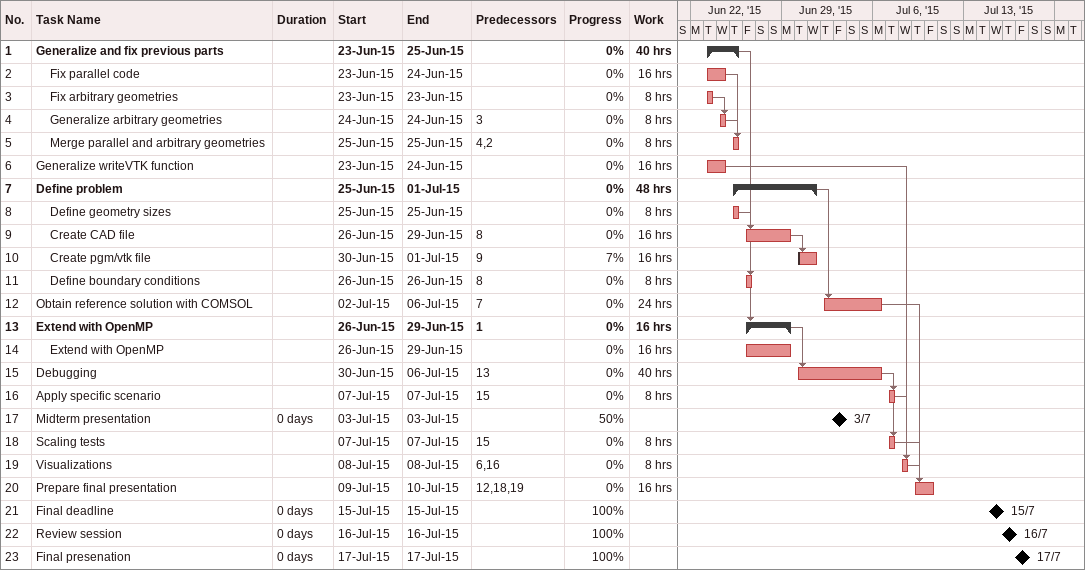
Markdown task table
| ID | Level | Task | Duration | Start | Finish | Predecessors | % complete | Work (h) |
|---|---|---|---|---|---|---|---|---|
| 1 | 1 | **Generalize and fix previous parts** |  | 2015-06-23 | 2015-06-25 |  | 0 | 40 |
| 2 | 2 | Fix parallel code |  | 2015-06-23 | 2015-06-24 |  | 0 | 16 |
| 3 | 2 | Fix arbitrary geometries |  | 2015-06-23 | 2015-06-23 |  | 0 | 8 |
| 4 | 2 | Generalize arbitrary geometries |  | 2015-06-24 | 2015-06-24 | 3 | 0 | 8 |
| 5 | 2 | Merge parallel and arbitrary geometries |  | 2015-06-25 | 2015-06-25 | 4, 2 | 0 | 8 |
| 6 | 1 | Generalize writeVTK function |  | 2015-06-23 | 2015-06-24 |  | 0 | 16 |
| 7 | 1 | **Define problem** |  | 2015-06-25 | 2015-07-01 |  | 0 | 48 |
| 8 | 2 | Define geometry sizes |  | 2015-06-25 | 2015-06-25 |  | 0 | 8 |
| 9 | 2 | Create CAD file |  | 2015-06-26 | 2015-06-29 | 8 | 0 | 16 |
| 10 | 2 | Create pgm/vtk file |  | 2015-06-30 | 2015-07-01 | 9 | 7 | 16 |
| 11 | 2 | Define boundary conditions |  | 2015-06-26 | 2015-06-26 | 8 | 0 | 8 |
| 12 | 1 | Obtain reference solution with COMSOL |  | 2015-07-02 | 2015-07-06 | 7 | 0 | 24 |
| 13 | 1 | **Extend with OpenMP** |  | 2015-06-26 | 2015-06-29 | 1 | 0 | 16 |
| 14 | 2 | Extend with OpenMP |  | 2015-06-26 | 2015-06-29 |  | 0 | 16 |
| 15 | 1 | Debugging |  | 2015-06-30 | 2015-07-06 | 13 | 0 | 40 |
| 16 | 1 | Apply specific scenario |  | 2015-07-07 | 2015-07-07 | 15 | 0 | 8 |
| 17 | 1 | Midterm presentation | 0d | 2015-07-03 | 2015-07-03 |  | 50 |  |
| 18 | 1 | Scaling tests |  | 2015-07-07 | 2015-07-07 | 15 | 0 | 8 |
| 19 | 1 | Visualizations |  | 2015-07-08 | 2015-07-08 | 6, 16 | 0 | 8 |
| 20 | 1 | Prepare final presentation |  | 2015-07-09 | 2015-07-10 | 12, 18, 19 | 0 | 16 |
| 21 | 1 | Final deadline | 0d | 2015-07-15 | 2015-07-15 |  | 100 |  |
| 22 | 1 | Review session | 0d | 2015-07-16 | 2015-07-16 |  | 100 |  |
| 23 | 1 | Final presenation | 0d | 2015-07-17 | 2015-07-17 |  | 100 |  |
